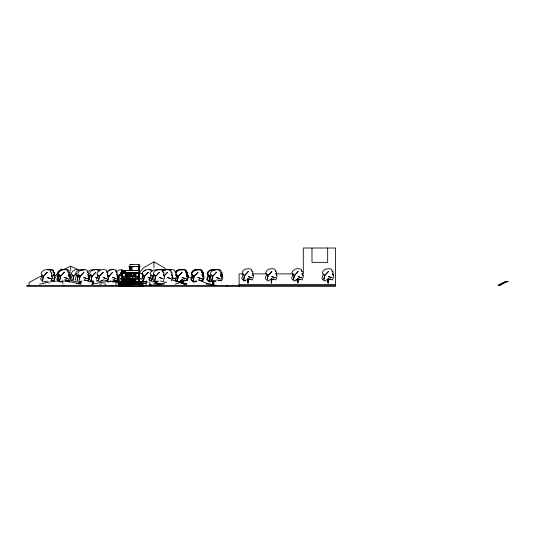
<?xml version="1.0" encoding="UTF-8"?>
<svg xmlns="http://www.w3.org/2000/svg" width="535" height="535" viewBox="0 0 535 535"><rect width="100%" height="100%" fill="white"/><g stroke="black" fill="none" stroke-linecap="round" stroke-linejoin="round"><path stroke-width="0.8" d="M119.392 274.963C119.218 275.512 119.231 274.582 119.967 275.391M120.856 272.696L140.076 272.696L120.856 272.449M121.712 283.924L121.712 281.778M121.806 272.696L121.706 270.402L139.127 270.402M130.359 282.42L130.393 281.958M186.193 284.212L186.207 283.43L179.987 282.594L175.072 284.225M118.416 276.02L118.509 283.644L118.128 283.644L118.375 275.284M118.268 283.644L118.222 283.055M93.077 281.176L92.689 283.597L92.823 281.203M156.22 281.176L155.832 283.597L155.966 281.203M180.275 282.801L180.369 281.203M180.529 282.768L180.669 280.373M180.623 282.801L180.77 280.353M180.877 282.768L181.011 280.373M181.599 282.801L181.733 280.4M181.566 283.597L181.793 279.604M181.806 283.57L182.047 279.578M182.382 283.597L182.562 280.4M182.656 283.597L182.816 280.373M182.91 283.57L183.097 280.494M213.111 281.176L212.723 283.597L212.856 281.203M213.893 281.176L213.505 283.597L213.639 281.203M248.327 278.675L247.859 282.687L248.073 278.702M271.86 278.675L271.379 282.694L271.606 278.702M298.129 278.675L297.661 282.687L297.875 278.702M328.517 278.675L328.049 282.687L328.263 278.702M119.245 275.331L120.061 275.391L119.312 275.331M62 269.961L61.137 269.961L61.364 268.945L62.02 268.945L62.207 269.56M186.274 284.727L186.207 283.43M50.765 272.208L50.337 270.148L47.541 269.546L44.425 269.961L42.178 271.399L41.041 273.365L41.877 275.505L40.633 279.303L43.108 281.925L45.187 281.089M67.925 272.108L67.504 270.048M116.182 272.108L115.761 270.048M162.948 272.208L162.52 270.148L159.724 269.546L156.608 269.961L154.361 271.399L153.224 273.365L154.067 275.505L152.823 279.303L155.29 281.925L157.37 281.089M171.046 272.208L170.618 270.148L167.823 269.546L164.706 269.961L162.459 271.399M185.612 272.208L185.184 270.148L182.368 269.546L179.265 269.961L177.018 271.399L175.881 273.365L176.724 275.505L175.48 279.303L177.948 281.925L180.034 281.089M186.702 272.208L186.274 270.148L183.197 269.546L180.863 269.861M201.528 272.208L201.1 270.148L198.304 269.546L195.188 269.961L192.941 271.399L191.804 273.365L192.64 275.505L191.396 279.303L193.871 281.925L195.95 281.089M201.983 272.208L201.561 270.148M251.891 271.305L251.463 269.245L248.661 268.65L245.545 269.058L243.298 270.496L242.168 272.462L243.004 274.602L241.76 278.401L242.402 279.323L244.227 281.022L248.608 278.942L252.319 279.892L253.516 276.595L252.46 273.285L253.115 272.141L251.938 271.018M275.425 271.305L274.997 269.245L272.195 268.65L269.078 269.058L266.831 270.496L265.694 272.462L266.537 274.602L265.293 278.401L265.935 279.323L267.761 281.022L272.141 278.942L275.853 279.892L277.05 276.595L275.986 273.285L276.649 272.141L275.465 271.018M301.693 271.305L301.265 269.245L298.47 268.65L295.353 269.058L293.106 270.496L291.97 272.462L292.805 274.602L291.562 278.401L294.036 281.022L298.41 278.942L302.121 279.892L303.318 276.595L302.262 273.285M332.075 271.305L331.653 269.245L328.851 268.65L325.735 269.058L323.488 270.496L322.351 272.462L323.193 274.602L321.95 278.401L322.585 279.323L324.417 281.022L328.798 278.942L332.509 279.892L333.706 276.595L332.643 273.285L333.305 272.141L332.121 271.018M75.509 274.415L73.556 276.521L72.867 280.3L73.529 277.458M78.852 275.471L77.876 276.521L77.187 280.3L77.849 277.458M79.949 276.521L83.888 272.282L79.949 276.521L79.26 280.3L79.922 277.458M99.236 276.521L103.175 272.282L99.236 276.521L98.547 280.3L99.209 277.458M118.028 276.521L121.967 272.282L118.028 276.521L117.339 280.3L117.834 278.167M155.471 276.521L159.41 272.282L155.471 276.521L154.782 280.3L155.444 277.458M51.193 280.795L52.39 277.498L51.333 274.188L51.989 273.044L50.812 271.914M68.36 280.694L69.557 277.397L68.493 274.087L69.155 272.944L67.972 271.813M91.151 281.089L89.071 281.925L87.854 280.788L89.051 277.498L87.994 274.188L88.649 273.044L87.472 271.914L86.998 270.148L84.202 269.546L81.086 269.961L78.839 271.399L77.702 273.365L78.538 275.505L77.294 279.303L77.936 280.226M142.812 284.125L142.758 282.44M163.376 280.795L164.573 277.498L163.516 274.188L164.171 273.044L162.994 271.914M171.481 280.795L172.678 277.498L171.615 274.188L172.277 273.044L171.093 271.914M175.741 279.598L175.473 280.795L171.762 279.845M186.989 280.193L187.25 278.996M202.885 280.795L204.082 277.498L203.026 274.188L203.681 273.044L202.504 271.914L202.029 270.148L198.759 269.546M59.117 275.318L57.8 279.203L60.388 281.925L62.475 281.089M57.92 279.303L59.164 275.505L58.328 273.365L59.459 271.399L61.706 269.961M72.225 275.418L70.901 279.303L71.543 280.226M76.545 275.418L75.228 279.303L75.863 280.226M90.515 275.418L89.198 279.303L91.666 281.925L93.752 281.089M96.581 279.303L97.898 275.418M142.952 275.418L141.635 279.303L144.102 281.925L146.189 281.089M142.243 278.541L142.985 276.261M149.746 279.303L151.064 275.418M192.112 275.418L190.761 279.303L193.229 281.925L195.308 281.089M192.105 278.541L192.854 276.261M208.737 275.418L207.419 279.303L209.887 281.925L211.967 281.089M211.225 275.418L209.907 279.303L212.375 281.925L214.461 281.089M119.479 275.03L119.76 275.331L119.358 275.13M119.004 283.777L118.971 283.777M175.875 278.996L176.403 277.999M112.905 279.745L116.617 280.694L117.814 277.397L116.75 274.087L117.412 272.944L116.229 271.813M182.328 279.845L186.04 280.795L187.237 277.498L186.18 274.188L186.835 273.044L185.652 271.914M184.16 280.032L187.13 280.795L188.327 277.498L187.27 274.188L187.925 273.044L186.748 271.914M87.386 272.71L88.141 271.399L90.388 269.961L94.902 269.847M106.839 272.609L107.595 271.298L109.842 269.861L112.959 269.453L115.827 270.148L116.296 271.914M175.273 272.71L176.028 271.399L178.275 269.961M192.64 272.71L193.396 271.399L195.643 269.961L199.227 269.546M139.187 272.743L143.567 267.788L153.986 261.896L164.399 267.788L166.037 269.647M49.086 283.543L49.233 283.57M90.716 274.943L89.251 276.521L88.569 280.3L89.251 276.521L90.943 274.709M153.859 274.943L152.395 276.521L151.713 280.3L152.395 276.521L154.087 274.709M164.058 275.993L167.508 272.282L164.138 275.92M211.044 275.471L210.068 276.521L209.386 280.3L210.068 276.521L211.198 275.311M73.556 276.521L76.371 273.499M77.876 276.521L79.006 275.311M55.366 275.525L57.82 273.258M133.155 264.377L130.032 264.45M112.33 281.778L114.938 279.952M61.585 269.861L59.338 271.298L58.201 273.265L59.044 275.405M107.662 271.399L109.909 269.961M116.911 271.399L119.158 269.961L122.274 269.546M143.534 271.399L145.781 269.961M175.687 271.399L177.934 269.961L181.392 269.546M192.299 271.399L194.546 269.961L199.094 269.847M194.579 269.961L192.333 271.399L191.162 273.365L192.038 275.505M498.76 285.322L499.937 284.714M182.93 280.989L184.354 280.206M248.093 280.099L250.26 278.916M271.72 280.099L273.793 278.916M295.768 279.932L297.921 280.093L300.061 278.916M328.276 280.099L330.449 278.916M96.835 281.089L97.985 280.467M51.474 276.475L52.397 275.993L51.333 274.188M68.64 276.374L69.557 275.893L68.493 274.087L68.594 275.612M116.897 276.374L117.814 275.893L116.75 274.087M186.32 276.475L187.237 275.993L186.18 274.188M252.6 275.572L253.516 275.09M276.134 275.572L277.05 275.09M302.402 275.572L303.325 275.09M507.133 281.731L500.365 284.52M62.501 269.961L70.68 266.176L78.866 269.961M45.415 281.925L47.628 281.089M60.268 281.825L62.354 280.989M61.512 281.925L63.591 281.089M78.953 281.925L81.032 281.089M79.768 281.925L81.848 281.089M99.049 281.925L103.429 279.845L107.14 280.795L108.337 277.498L107.274 274.188L107.936 273.044L106.753 271.914L106.284 270.148L103.482 269.546L100.366 269.961L98.119 271.399L96.982 273.365L97.825 275.505M108.525 281.825L110.605 280.989M110.671 281.089L108.592 281.925L106.692 280.126M146.543 281.089L144.463 281.925L142.631 280.226M154.294 281.089L152.214 281.925L150.382 280.226M156.842 281.925L158.922 281.089M178.764 281.925L180.823 281.089M179.038 281.925L181.124 281.089M194.325 281.925L196.405 281.089M194.793 281.925L196.88 281.089M211.191 281.089L209.105 281.925L206.637 279.303L207.881 275.505L207.038 273.365L208.175 271.399L210.422 269.961L214.936 269.847M213.532 281.925L215.618 281.089M99.67 284.359L102.031 283.69M76.632 283.603L81.093 282.233M41.844 276.254L39.443 276.909L29.03 282.587L29.03 285.423M39.443 284.239L49.053 282.052M164.399 283.122L153.986 285.423L164.399 284.025M91.505 284.373L101.918 282.266L112.33 281.216L121.947 282.186M78.692 283.938L81.093 283.49M243.572 280.36L245.17 280.072M47.515 269.861L50.404 269.546L53.206 270.148L53.674 271.914L54.858 273.044L54.196 274.188L55.259 277.498L54.062 280.795L51.093 280.032M63.605 269.861L65.945 269.546L68.741 270.148L69.216 271.914L70.393 273.044L69.737 274.188L69.878 276.475M77.809 269.546L74.693 269.961L72.446 271.399L71.309 273.365L72.145 275.505M81.046 269.861L84.784 269.847M96.848 269.861L100.587 269.847M110.685 269.861L113.025 269.546M158.935 269.861L161.276 269.546L164.071 270.148M161.082 269.861L163.416 269.546L165.516 269.994M167.85 269.861L171.581 269.847M169.481 269.861L171.822 269.546L174.617 270.148L175.092 271.914L176.269 273.044M181.138 269.861L183.472 269.546M215.632 269.861L217.966 269.546L220.768 270.148L221.236 271.914L222.42 273.044L221.764 274.188L221.905 276.475M49.855 281.871L58.669 280.862M183.746 284.239L184.863 284.205M64.253 281.089L70.68 281.871L81.093 284.239M297.681 279.35L297.935 282.995L297.788 279.397M129.744 267.654L130.239 267.654M129.838 270.235L129.865 267.654M121.706 270.503L139.127 270.503M125.35 270.576L121.933 270.503M125.35 270.81L121.933 270.81L125.35 270.884M125.35 271.125L121.933 271.125M125.35 271.439L121.933 271.439L125.35 271.512M125.35 271.747L121.933 271.747L125.35 271.82M125.35 272.375L121.933 272.449M122.308 273.198L128.915 273.198M129.396 273.198L138.632 273.198M121.806 273.291L139.127 273.291M129.396 273.713L125.377 273.719L125.377 276.04M243.264 273.88L239.098 273.88L239.098 286.352M252.433 273.88L266.604 273.88M275.772 273.88L293.274 273.88M301.613 273.88L303.278 273.88L303.278 248.019L335.545 248.019L335.545 286.352L26.75 286.352L26.75 285.423L335.545 285.423M122.308 274.241L121.773 274.288L121.773 276.642L122.308 276.642M133.436 274.241L135.837 274.234L135.83 276.642M138.625 274.241L139.127 274.241M129.798 274.542L130.988 274.542M118.817 274.943L119.76 275.331M129.798 275.144L130.988 275.144M119.519 275.692L119.914 275.692M129.798 275.839L130.988 275.839M130.901 276.134L131.209 273.826L129.57 273.826L129.57 276.134M122.308 276.341L128.895 276.267M129.396 276.267L138.625 276.267M122.308 276.414L128.895 276.414M129.396 276.414L138.625 276.414M122.308 276.488L128.895 276.488M129.396 276.488L138.625 276.488L138.578 278.361M138.625 276.642L139.127 276.642M120.856 278.688L140.023 278.688M121.759 279.223L122.254 279.223M122.455 279.183L131.837 279.183M131.543 279.638L129.303 279.638L129.296 285.155M129.35 279.705L131.496 279.705M131.429 279.818L129.416 279.818L129.376 285.155M129.477 279.912L131.369 279.912M121.739 280.246L122.254 280.233M138.625 280.233L139.127 280.233M127.544 280.273L127.544 281.885L127.597 280.273L124.006 280.273L124.006 281.885M133.369 280.253L135.743 280.253M129.577 280.427L130.326 280.427M130.52 280.427L131.276 280.427M129.577 280.922L130.326 280.922M130.52 280.922L131.276 280.922M129.577 281.437L130.326 281.437M130.52 281.437L131.276 281.437M123.317 281.778L123.237 285.155M128.159 281.731L128.875 281.932M131.389 281.731L132.105 281.731M132.212 281.778L132.239 283.924M132.56 281.778L132.533 283.924M132.874 281.778L132.854 283.924M133.175 281.778L133.175 283.924M133.496 281.778L133.496 283.924M134.459 281.778L134.459 283.924M134.78 281.778L134.8 283.924M135.094 281.778L135.094 283.924M135.415 281.778L135.415 283.924M136.057 281.778L136.084 283.924M137.02 281.778L137.02 283.924M137.341 281.778L137.341 283.924M137.662 281.778L137.689 283.924M137.983 281.778L138.01 283.924M138.297 281.778L138.297 283.924M139.067 281.731L142.985 281.731L139.067 281.831M122.689 285.155L122.702 281.778L118.523 281.731L122.702 281.865M112.798 282.025L117.947 281.925M121.679 281.932L131.276 281.932M131.389 281.932L132.105 281.932M139.08 281.932L139.428 282.032M145.453 282.025L147.988 282.025M149.332 282.025L149.887 282.025L149.887 285.423M119.071 282.032L124.234 282.099L124.234 285.155L122.609 285.155L122.669 282.099M124.421 282.099L126.126 282.099L126.053 285.155M128.708 282.126L129.798 282.105M132.138 282.032L142.531 282.032M131.276 282.447L129.577 282.447L129.577 279.912M133.369 282.574L135.743 282.574M135.776 282.627L133.335 282.627L133.335 280.2L135.776 280.2L135.763 283.924M138.625 282.634L139.127 282.634M137.047 282.741L137.662 282.741M138.645 282.741L139.261 282.741M140.25 282.714L140.865 282.741M142.745 282.761L142.725 284.566M129.577 282.941L130.326 282.941M130.52 282.941L131.276 282.941M129.577 283.456L130.326 283.456M130.52 283.456L131.276 283.456M119.071 284.025L121.759 284.025M122.033 283.924L122.033 281.778M129.577 283.951L130.326 283.951M130.52 283.951L131.276 283.951M132.038 284.025L142.504 283.924M119.071 284.125L121.759 284.125M132.031 284.125L142.437 284.125M183.986 284.212L185.458 284.212M129.45 284.426L132.038 284.426L132.038 278.688M239.098 284.526L335.545 284.526M129.871 284.727L131.336 284.727M118.128 284.867L118.509 284.867M129.871 285.028L131.536 285.322M129.737 285.108L128.708 285.155M124.421 285.155L126.126 285.155M63.217 285.322L64.695 285.322M111.474 285.322L112.39 285.322M118.576 285.322L132.339 285.322M140.076 285.322L142.939 285.322M121.652 283.891L123.665 283.924M130.466 281.952L130.493 282.42M214.114 280.828L216.267 280.989M100.781 280.828L102.934 280.989M96.487 280.828L98.641 280.989M206.049 284.025L216.461 285.423L206.049 283.122L199.354 280.153M103.736 283.657L105.937 284.54M70.68 280.614L81.093 282.507M143.567 283.216L145.975 283.697M149.178 284.339L153.986 285.309L153.986 283.216L159.59 284.406M215.719 269.847L211.205 269.961L208.958 271.399L207.821 273.365L208.663 275.505M181.051 269.546L182.796 269.847M158.046 269.847L153.532 269.961L151.285 271.399L150.148 273.365L150.99 275.505M148.536 269.546L151.338 270.148L151.652 271.325M83.527 269.847L79.013 269.961L76.766 271.399L75.629 273.365L76.472 275.505M67.624 270.148L64.702 269.453L60.602 269.961L58.355 271.399L57.218 273.365L58.054 275.505L56.81 279.303L59.285 281.925M49.849 269.546L52.784 270.148L53.253 271.914L54.436 273.044L53.774 274.188L53.921 276.475M187.624 276.729L191.63 277.618M160.393 280.969L166.626 282.58M218.654 280.032L221.624 280.795L222.821 277.498L221.764 274.188L222.821 275.993M216.755 279.845L220.467 280.795L221.664 277.498L220.607 274.188L221.263 273.044L220.086 271.914L219.611 270.148L216.809 269.546L213.692 269.961L211.445 271.399L210.315 273.365L211.151 275.505M199.448 280.032L202.417 280.795L203.614 277.498L202.551 274.188L203.213 273.044L202.029 271.914M198.244 279.845L201.956 280.795L203.153 277.498L202.096 274.188L202.752 273.044L201.575 271.914M199.094 280.226L201.354 280.795M183.565 280.414L185.05 280.795M183.217 280.414L184.702 280.795M149.586 280.032L151.071 280.414M148.483 279.845L151.452 280.601M113.714 280.032L116.683 280.795M84.142 279.845L87.854 280.795M84.075 280.032L87.038 280.795M66.628 280.032L69.597 280.795L70.794 277.498L69.737 274.188L70.801 275.993M64.648 279.745L68.48 280.795M65.885 280.414L67.37 280.795M51.413 280.226L53.64 280.795L54.837 277.498L53.774 274.188L54.837 275.993M51.28 280.226L53.507 280.795M54.664 275.378L57.867 276.254M172.063 277.718L175.039 278.722L171.815 277.611M150.268 278.22L148.035 277.471L149.82 278.053M97.089 277.973L95.598 277.471L97.39 278.053M51.714 278.22L53.199 278.722L51.915 278.274M153.986 281.778L161.423 284.346M139.107 272.917L142.825 274.221M65.818 279.939L69.985 282.206M191.43 280.226L193.262 281.925M175.741 280.788L176.958 281.925M174.785 280.226L176.617 281.925M116.008 280.226L117.84 281.925M301.74 271.018L302.917 272.141M186.468 271.914L187.651 273.044M293.327 274.783L294.357 275.846L293.528 279.404L294.217 275.619L298.155 271.385L294.357 275.846L293.14 274.147M267.059 274.783L268.082 275.846L267.259 279.404L267.948 275.619L271.887 271.385L268.082 275.846L266.865 274.147M243.525 274.783L244.555 275.846L243.726 279.404L244.415 275.619L248.354 271.385L244.555 275.846L243.331 274.147M107.816 275.585L108.846 276.642L108.023 280.206L108.705 276.421L112.644 272.188L108.846 276.642L107.629 274.95M209.018 276.18L208.209 275.043L208.403 275.685M176.878 276.18L176.062 275.043L176.256 275.685M59.198 276.18L58.389 275.043L58.576 275.685M333.706 275.09L332.643 273.285L332.737 274.809M221.664 275.993L220.607 274.188L220.748 276.475M204.082 275.993L203.026 274.188L203.166 276.475M203.614 275.993L202.551 274.188L202.651 275.712M203.16 275.993L202.096 274.188L202.19 275.712M187.27 274.188L188.327 275.993M188.052 275.993L186.989 274.188L187.838 276.836M172.678 275.993L171.615 274.188L171.708 275.712M164.579 275.993L163.516 274.188L163.61 275.712M108.337 275.993L107.274 274.188L107.421 276.475M89.057 275.993L87.994 274.188L88.135 276.475M53.64 274.188L54.704 275.993M142.397 273.365L143.24 275.505M142.878 275.505L142.036 273.365L143.173 271.399L145.42 269.961L148.897 269.546L151.699 270.148L152.014 271.325M90.442 275.505L89.599 273.365L90.736 271.399L92.983 269.961L96.099 269.546L98.901 270.148L99.216 271.325M175.614 274.188L176.463 276.836M192.333 275.043L192.52 275.685M118.516 283.644L118.382 283.055M328.069 279.35L328.316 282.995M271.512 279.31L271.666 282.995M212.803 280.982L213.004 283.891L212.783 280.962M182.689 280.253L182.89 283.162M182.616 283.162L182.415 280.253L182.549 283.175M181.8 283.162L181.699 280.213L181.76 283.135L181.612 280.962M156.113 283.891L155.912 280.982L156.066 283.858M328.055 279.337L328.269 282.955M271.399 279.337L271.62 282.955M182.676 280.24L182.85 283.135M182.442 280.962L182.575 283.135M327.794 278.668L327.948 282.995M297.406 278.668L297.567 282.995M271.138 278.668L271.292 282.995M247.605 278.668L247.765 282.995M213.311 281.009L213.418 283.898M212.562 281.731L212.636 283.898M182.167 280.293L182.268 283.175M181.352 280.293L181.459 283.175M155.638 281.009L155.745 283.898M92.495 281.009L92.602 283.898M62.709 281.009L62.816 283.898M505.267 281.731L508.25 281.43L504.833 282.032M505 282.032L503.883 282.627M504.365 282.333L505.729 281.731L500.406 285.289L498.219 285.322L500.319 284.727M504.244 282.333L503.388 282.928M503.468 282.627L502.693 283.229M502.887 282.928L501.924 283.229L501.917 283.831L500.466 284.125M502.398 283.229L501.181 283.831M501.462 283.831L499.81 284.426M501.041 284.125L499.202 284.727M500.653 284.426L498.673 285.028M327.681 248.019L327.681 262.351L311.985 262.351L311.985 248.019M226.873 285.423L226.873 286.352M153.986 261.896L153.986 267.788M146.088 282.025L146.088 285.423M142.939 281.831L142.939 286.452L118.576 286.452L118.576 281.831M142.437 281.831L142.437 285.423M142.357 282.132L142.357 283.924M142.17 281.798L142.17 283.945M141.186 281.778L141.186 283.924M140.886 281.778L140.886 283.924M140.544 281.778L140.571 283.924M140.25 281.778L140.25 283.924M139.902 281.778L139.902 283.924M139.581 281.778L139.581 283.924M139.374 266.704L139.374 284.426M139.227 266.751L139.261 283.924M139.127 278.434L139.167 264.384L130.032 264.384L130.032 266.457M139.127 278.688L139.127 284.426M139.026 274.234L139.053 276.642M139.026 280.233L138.966 283.924L138.926 280.233M138.919 264.384L138.919 266.457M138.625 272.449L138.625 278.434M138.625 278.688L138.625 284.426M138.431 266.704L138.431 270.804M138.431 273.519L138.431 276.027M138.431 278.688L138.431 284.426M137.094 276.488L137.094 278.361M137.047 276.488L137.047 278.361M136.726 283.924L136.726 281.778L136.699 283.924M136.405 283.924L136.405 281.778L136.378 283.924M135.796 274.234L135.796 276.642M135.709 280.313L135.709 282.513M135.515 276.488L135.569 278.361M135.322 280.253L135.322 282.574M134.653 274.274L134.606 276.608M134.559 280.253L134.559 282.574M134.038 276.488L133.984 278.361M133.509 276.608L133.496 274.274L133.436 276.642M132.038 266.704L132.038 270.804M132.091 273.519L132.091 275.98M132.031 280.735L132.031 285.423M131.891 272.696L131.891 273.198M131.837 278.688L131.837 279.283M131.389 272.696L131.396 273.198M131.389 276.027L131.389 273.626L125.297 273.646L125.297 276.04M131.463 280.735L131.463 285.423M131.343 266.704L131.343 270.804M131.343 278.688L131.336 285.028M131.068 280.427L131.068 280.922M131.082 282.447L131.068 282.941M130.988 273.826L130.921 278.361M130.727 281.437L130.714 281.932M130.714 283.456L130.714 283.951M130.52 279.912L130.52 284.466M130.426 279.912L130.426 284.466M130.326 279.912L130.326 284.466M130.239 266.704L130.239 270.804M130.119 267.654L130.045 270.463M130.139 281.437L130.139 281.932M130.119 283.456L130.139 283.951M129.931 267.861L129.938 270.463M129.784 266.457L129.744 270.804M129.798 273.826L129.798 276.441M129.784 280.427L129.764 280.922M129.704 282.105L129.778 285.322M129.684 281.958L129.684 285.322M129.396 272.696L129.396 278.434M129.142 273.519L129.156 276.481M129.249 285.155L129.189 282.126L129.116 285.155M129.069 273.713L129.055 276.254M128.915 272.696L128.895 278.434M128.821 282.126L128.828 285.155M128.801 280.735L128.801 285.423M128.661 281.958L128.661 285.322M128.34 273.719L128.34 276.04M128.239 276.04L128.239 273.82L125.478 273.82L125.478 276.04M128.233 280.735L128.233 285.322M128.025 279.023L127.544 279.116M128.012 282.099L128.012 285.155M127.805 276.488L127.805 278.361M127.892 282.099L127.892 285.155M127.751 276.488L127.751 278.361M127.169 282.099L127.169 285.155M127.096 273.719L127.096 276.04M127.049 282.099L127.036 285.155M126.996 273.82L126.996 276.04M126.989 282.099L127.009 285.155M126.869 282.099L126.822 285.155L126.728 282.099M126.721 273.82L126.721 276.04M126.715 276.488L126.715 278.361M126.621 273.719L126.621 276.04M126.668 276.488L126.668 278.361M126.635 282.099L126.621 285.155M126.481 282.099L126.527 285.155M126.28 281.932L126.28 285.322M125.979 282.099L125.932 285.155M125.825 280.307L125.845 281.885M125.865 282.099L125.819 285.155M125.758 280.307L125.758 281.885M125.698 282.099L125.698 285.155M125.578 276.488L125.625 278.361M125.678 282.099L125.585 285.155L125.464 282.099M125.35 270.402L125.35 272.449M125.397 282.099L125.35 285.155M125.324 282.099L125.257 285.155L125.183 282.099M125.043 282.099L125.043 285.155M124.996 282.099L124.949 285.155M124.889 282.099L124.842 285.155L124.749 282.099M124.575 282.099L124.655 285.155M124.535 276.488L124.488 278.361M124.481 282.099L124.508 285.155M124.361 281.932L124.374 285.322M124.06 280.273L124.06 281.885M124.087 282.099L124.087 285.155M123.445 276.488L123.398 278.361M123.358 282.099L123.358 285.155M123.197 282.099L123.137 285.155M123.09 285.155L123.023 281.778L122.95 285.155M122.856 282.099L122.809 285.155M122.508 273.519L122.508 275.98M122.455 278.688L122.468 285.322M122.355 276.488L122.355 278.361M122.401 281.731L122.368 285.322M122.308 270.402L122.254 272.449M122.308 272.696L122.308 278.434M122.301 285.423L122.254 278.728L122.207 282.005M121.94 280.233L121.906 282.594L121.886 280.186M121.806 272.449L121.806 278.434M121.759 278.688L121.759 285.423M121.652 282.132L121.652 283.924M121.391 281.778L121.391 283.924M121.07 281.778L121.07 283.924M120.776 281.778L120.749 283.924M119.786 281.778L119.786 283.242M119.72 275.351L119.72 282.854M119.465 281.778L119.492 283.924M119.124 281.731L119.171 283.924M119.071 281.831L119.071 284.627M116.041 281.925L116.041 285.423M70.68 266.176L70.68 270.998M43.288 276.521L42.599 280.3L43.288 276.521L47.227 272.282L43.288 276.521M60.455 276.421L59.766 280.206L60.455 276.421L64.394 272.188L60.455 276.421M91.853 276.521L91.164 280.3L91.853 276.521L95.792 272.282L91.853 276.521M144.289 276.521L143.601 280.3L144.289 276.521L148.228 272.282L144.289 276.521M178.135 276.521L177.446 280.3L178.135 276.521L182.074 272.282L178.135 276.521M194.051 276.521L193.362 280.3L194.051 276.521L197.99 272.282L194.051 276.521M212.562 276.521L211.873 280.3L212.562 276.521L216.501 272.282L212.562 276.521M324.598 275.619L323.916 279.404L324.598 275.619L328.537 271.385L324.598 275.619M61.351 269.359L61.164 269.72L61.364 269.359M121.458 280.735L132.252 280.534L121.458 280.735M247.979 279.31L248.086 282.955L247.979 279.31M140.063 266.457L128.888 266.751L140.063 266.457M125.35 272.061L121.933 272.061L125.35 272.134M140.023 278.434L120.856 278.434L120.856 279.283L140.023 279.283L140.023 278.434M133.837 281.778L133.817 283.924L133.837 281.778M128.046 282.099L126.42 282.099L126.434 285.155L128.046 285.155L128.046 282.099M328.851 276.709L328.35 276.568L332.068 277.819L328.851 276.709M298.47 276.709L297.968 276.568L301.686 277.819L298.47 276.709M272.195 276.709L271.693 276.568L275.418 277.819L272.195 276.709M248.661 276.709L248.16 276.568L251.885 277.819L248.661 276.709M216.809 277.611L216.307 277.471L220.032 278.722L216.809 277.611M198.304 277.611L197.803 277.471L201.521 278.722L198.304 277.611M182.382 277.611L181.88 277.471L185.605 278.722L182.382 277.611M167.823 277.611L167.321 277.471L171.039 278.722L167.823 277.611M159.724 277.611L159.223 277.471L162.941 278.722L159.724 277.611M112.959 277.511L112.457 277.371L116.175 278.621L112.959 277.511M103.482 277.611L102.981 277.471L106.699 278.722L103.482 277.611M84.202 277.611L83.701 277.471L87.419 278.722L84.202 277.611M64.702 277.511L64.2 277.371L67.918 278.621L64.702 277.511M47.541 277.611L47.04 277.471L50.758 278.722L47.541 277.611M324.738 275.846L323.521 274.147L324.738 275.846M212.703 276.742L211.479 275.043L212.703 276.742M210.208 276.742L208.991 275.043L210.208 276.742M194.192 276.742L192.974 275.043L194.192 276.742M178.269 276.742L177.052 275.043L178.269 276.742M155.611 276.742L154.394 275.043L155.611 276.742M152.535 276.742L151.318 275.043L152.535 276.742M144.423 276.742L143.206 275.043L144.423 276.742M99.37 276.742L98.152 275.043L99.37 276.742M91.987 276.742L90.769 275.043L91.987 276.742M80.09 276.742L78.872 275.043L80.09 276.742M78.016 276.742L76.799 275.043L78.016 276.742M73.696 276.742L72.479 275.043L73.696 276.742M60.589 276.642L59.372 274.95L60.589 276.642M43.429 276.742L42.211 275.043L43.429 276.742M213.786 283.891L213.585 280.982L213.739 283.858M92.97 283.891L92.769 280.982L92.923 283.858M141.849 283.945L141.849 281.798L141.828 283.945M141.528 283.945L141.528 281.798L141.507 283.945M134.158 283.924L134.171 280.313L134.138 283.924M132.506 278.361L132.506 276.488L132.453 278.361M120.455 283.924L120.455 281.778L120.428 283.924M120.134 283.924L120.134 281.778L120.107 283.924"/></g></svg>
